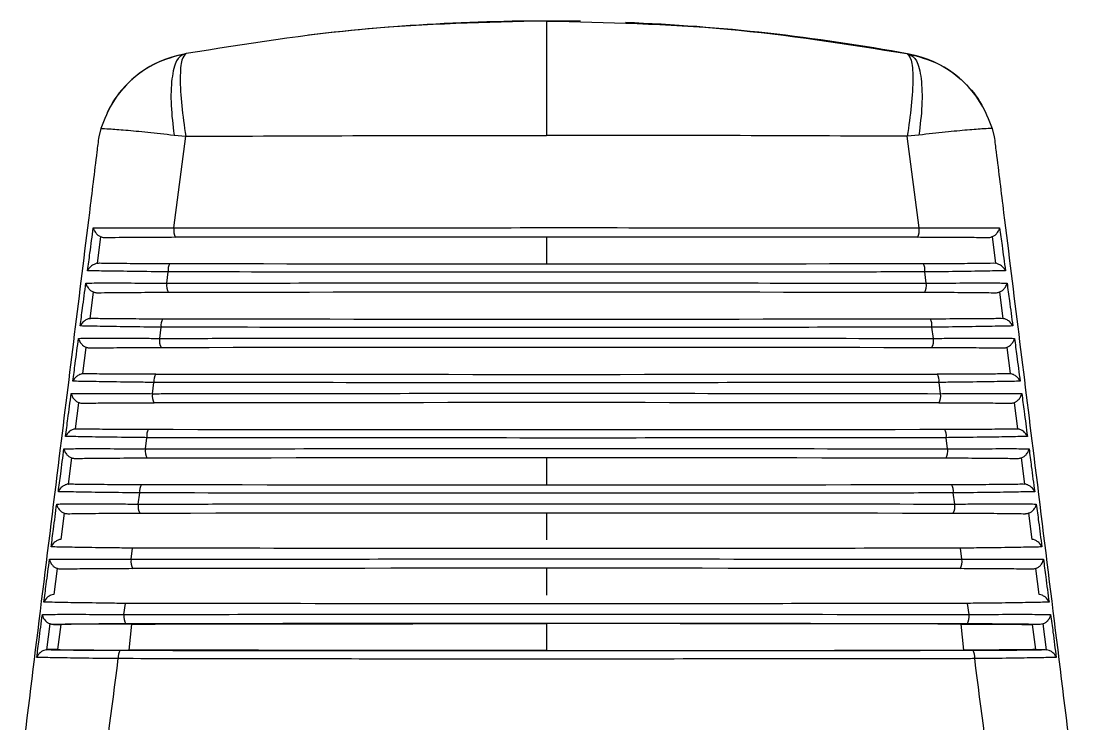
# Model space of a CAD drawing. Extents: x 12.3 to 108.7, y 1.1 to 80.4.
# Drawn here: x 101.979 to 103.158, y 37.072 to 37.861 of the extents above; entities that cross this region are included whole.
import ezdxf

# ---------------------------------------------------------------- set-up
doc = ezdxf.new("R2010")
doc.units = 0
doc.header["$MEASUREMENT"] = 0
doc.layers.add('OBJECT', color=7, linetype='CONTINUOUS')

msp = doc.modelspace()

# ---------------------------------------------------------------- linework, layer by layer
at = {"layer": 'OBJECT'}
for p, q in [((102.1644, 37.8246), (102.162, 37.8241)), ((102.973, 37.8246), (102.9754, 37.8241)), ((102.0758, 37.7586), (102.0758, 37.7586)), ((103.0616, 37.7586), (103.0616, 37.7586)), ((102.0687, 37.7404), (102.0664, 37.7313)), ((102.1507, 37.6289), (102.164, 37.7318)), ((102.1508, 37.7332), (102.164, 37.7318)), ((102.9866, 37.7332), (102.9734, 37.7318)), ((102.9867, 37.6289), (102.9734, 37.7318)), ((103.0687, 37.7404), (103.071, 37.7313)), ((102.0684, 37.6191), (102.0645, 37.5893)), ((102.5687, 37.6186), (102.5687, 37.5888)), ((103.0729, 37.5893), (103.069, 37.6191)), ((102.1427, 37.5669), (102.1443, 37.5796)), ((102.9947, 37.5669), (102.9931, 37.5796)), ((103.0703, 37.5896), (103.0729, 37.5893)), ((102.0602, 37.557), (102.0563, 37.5273)), ((103.0811, 37.5273), (103.0772, 37.557)), ((103.0787, 37.5276), (103.0811, 37.5273)), ((102.1347, 37.5049), (102.1363, 37.5175)), ((103.0027, 37.5049), (103.0011, 37.5175)), ((102.052, 37.4949), (102.0481, 37.4654)), ((103.0893, 37.4654), (103.0854, 37.4949)), ((103.087, 37.4656), (103.0893, 37.4654)), ((102.1267, 37.4429), (102.1283, 37.4555)), ((103.0107, 37.4429), (103.0091, 37.4555)), ((102.0438, 37.4328), (102.04, 37.4034)), ((103.0974, 37.4034), (103.0936, 37.4328)), ((103.0954, 37.4036), (103.0974, 37.4034)), ((102.1187, 37.3809), (102.1203, 37.3935)), ((103.0187, 37.3809), (103.0171, 37.3935)), ((102.0357, 37.3708), (102.0319, 37.3414)), ((102.5687, 37.3707), (102.5687, 37.3407)), ((103.1055, 37.3414), (103.1017, 37.3708)), ((102.1106, 37.319), (102.1123, 37.3315)), ((103.0267, 37.319), (103.0251, 37.3315)), ((103.1036, 37.3416), (103.1055, 37.3414)), ((102.0276, 37.3087), (102.0238, 37.2794)), ((102.5687, 37.3087), (102.5687, 37.2787)), ((103.1136, 37.2794), (103.1098, 37.3087)), ((102.1026, 37.257), (102.1043, 37.2695)), ((103.0347, 37.257), (103.0331, 37.2695)), ((102.0196, 37.2466), (102.0158, 37.2175)), ((102.5687, 37.2468), (102.5687, 37.2166)), ((103.1216, 37.2175), (103.1178, 37.2466)), ((102.0946, 37.195), (102.0962, 37.2075)), ((103.0428, 37.195), (103.0411, 37.2075)), ((102.0115, 37.1846), (102.0078, 37.1555)), ((102.0155, 37.1838), (102.0237, 37.1838)), ((102.0237, 37.1838), (102.0202, 37.1556)), ((102.1003, 37.1551), (102.1035, 37.1843)), ((102.5687, 37.1848), (102.5687, 37.1546)), ((103.0371, 37.1551), (103.0338, 37.1843)), ((103.1219, 37.1838), (103.1137, 37.1838)), ((103.1137, 37.1838), (103.1172, 37.1556)), ((103.1296, 37.1555), (103.1258, 37.1846)), ((102.0202, 37.1556), (102.0092, 37.1556)), ((103.1172, 37.1556), (103.1282, 37.1556)), ((103.1282, 37.1556), (103.1296, 37.1555))]:
    msp.add_line(p, q, dxfattribs=at)
for centre, radius, start, end in [((102.5687, 35.6112), 2.25, 89.0318, 96.8113), ((102.5687, 35.6112), 2.25, 79.5863, 87.7412), ((102.1837, 37.7061), 0.12, 100.4137, 154.0782), ((102.9537, 37.7061), 0.12, 25.9218, 79.5863), ((102.1665, 37.6263), 0.016, 170.6763, 209.7365), ((102.9709, 37.6263), 0.016, 330.2638, 9.323), ((102.1581, 37.5817), 0.014, 148.3051, 188.7721), ((102.9793, 37.5817), 0.014, 351.2279, 31.6949), ((102.1582, 37.5643), 0.0158, 170.554, 210.212), ((102.9791, 37.5643), 0.0158, 329.788, 9.446), ((102.1499, 37.5197), 0.0138, 147.8181, 188.872), ((102.9874, 37.5197), 0.0138, 351.128, 32.1819), ((102.15, 37.5023), 0.0156, 170.4353, 210.6815), ((102.9874, 37.5023), 0.0156, 329.3182, 9.565), ((102.1417, 37.4577), 0.0136, 147.3324, 188.9719), ((102.9956, 37.4577), 0.0136, 351.0289, 32.6673), ((102.1418, 37.4403), 0.0154, 170.3162, 211.151), ((102.9956, 37.4403), 0.0154, 328.849, 9.6838), ((102.1336, 37.3956), 0.0135, 146.8517, 189.0685), ((103.0038, 37.3956), 0.0135, 350.9313, 33.1485), ((102.1336, 37.3784), 0.0152, 170.2013, 211.6145), ((103.0038, 37.3784), 0.0152, 328.3853, 9.7989), ((102.1254, 37.3336), 0.0133, 146.3713, 189.1658), ((103.012, 37.3336), 0.0133, 350.8346, 33.6279), ((102.1254, 37.3164), 0.015, 170.0879, 212.0749), ((103.012, 37.3164), 0.015, 327.9251, 9.9121), ((102.1172, 37.2544), 0.0148, 169.9769, 212.5311), ((103.0202, 37.2544), 0.0148, 327.4689, 10.0231), ((102.109, 37.1924), 0.0146, 169.8668, 212.9855), ((103.0284, 37.1924), 0.0146, 327.0145, 10.1332), ((102.1009, 37.1476), 0.0128, 144.9661, 189.4339), ((103.0365, 37.1476), 0.0128, 350.5665, 35.0331)]:
    msp.add_arc(centre, radius, start, end, dxfattribs=at)
for centre, major_axis, start_param, end_param in [((102.5687, 37.5996), (2.1942, 0), 1.380004, 1.761588), ((102.5687, 37.6078), (2.1948, 0), 4.518704, 4.906074), ((102.5687, 37.5376), (2.1975, 0), 1.376591, 1.765002), ((102.5687, 37.5458), (2.1981, 0), 4.515292, 4.909486), ((102.5687, 37.4756), (2.2007, 0), 1.373185, 1.768407), ((102.5687, 37.4838), (2.2013, 0), 4.511889, 4.912889), ((102.5687, 37.4136), (2.204, 0), 1.369788, 1.771804), ((102.5687, 37.4218), (2.2046, 0), 4.508493, 4.916285), ((102.5687, 37.3516), (2.2072, 0), 1.366399, 1.775193), ((102.5687, 37.3598), (2.2078, 0), 4.505106, 4.919672), ((102.5687, 37.2896), (2.2105, 0), 1.363019, 1.778574), ((102.5687, 37.2276), (2.2137, 0), 1.359646, 1.781947), ((102.5687, 37.1656), (2.217, 0), 1.356281, 1.785312), ((102.5687, 37.1738), (2.2176, 0), 4.494993, 4.929785)]:
    msp.add_ellipse(centre, major_axis=major_axis, ratio=0.008727, start_param=start_param, end_param=end_param, dxfattribs=at)
for points, knots in [([(102.5687, 37.8612), (102.5009, 37.8597), (102.3653, 37.8566), (102.2314, 37.8353), (102.1644, 37.8246)], [0, 0, 0, 0, 0.5, 1, 1, 1, 1]), ([(102.5687, 37.8612), (102.5687, 37.8594), (102.5687, 37.8558), (102.5687, 37.8263), (102.5687, 37.7833), (102.5687, 37.7492), (102.5687, 37.7328)], [0, 0, 0, 0, 0.240773, 0.5, 0.759228, 1, 1, 1, 1]), ([(102.5687, 37.8612), (102.6365, 37.8597), (102.7721, 37.8566), (102.906, 37.8353), (102.973, 37.8246)], [0, 0, 0, 0, 0.5, 1, 1, 1, 1]), ([(102.162, 37.8241), (102.1513, 37.8213), (102.13, 37.8156), (102.1027, 37.7964), (102.0806, 37.7713), (102.0727, 37.7507), (102.0687, 37.7404)], [0, 0, 0, 0, 0.249999, 0.5, 0.749997, 1, 1, 1, 1]), ([(102.162, 37.8241), (102.159, 37.8224), (102.1529, 37.8188), (102.1478, 37.7977), (102.1467, 37.7679), (102.1495, 37.7445), (102.1508, 37.7332)], [0, 0, 0, 0, 0.241561, 0.4999979, 0.7584363, 1, 1, 1, 1]), ([(102.1644, 37.8246), (102.1626, 37.823), (102.1589, 37.8197), (102.1572, 37.7983), (102.1587, 37.7676), (102.1623, 37.7435), (102.164, 37.7318)], [0, 0, 0, 0, 0.2411704, 0.5000004, 0.758832, 1, 1, 1, 1]), ([(102.973, 37.8246), (102.9748, 37.823), (102.9785, 37.8197), (102.9802, 37.7983), (102.9787, 37.7676), (102.9751, 37.7435), (102.9734, 37.7318)], [0, 0, 0, 0, 0.2411704, 0.5000004, 0.758832, 1, 1, 1, 1]), ([(102.9754, 37.8241), (102.9784, 37.8224), (102.9845, 37.8188), (102.9896, 37.7977), (102.9907, 37.7679), (102.9879, 37.7445), (102.9866, 37.7332)], [0, 0, 0, 0, 0.241561, 0.4999979, 0.7584363, 1, 1, 1, 1]), ([(102.9754, 37.8241), (102.986, 37.8213), (103.0074, 37.8156), (103.0347, 37.7964), (103.0567, 37.7713), (103.0647, 37.7507), (103.0687, 37.7404)], [0, 0, 0, 0, 0.249999, 0.5, 0.749997, 1, 1, 1, 1]), ([(102.0687, 37.7404), (102.0714, 37.7404), (102.0768, 37.7404), (102.0956, 37.7389), (102.1203, 37.7366), (102.1407, 37.7343), (102.1508, 37.7332)], [0, 0, 0, 0, 0.25, 0.5, 0.75, 1, 1, 1, 1]), ([(102.164, 37.7318), (102.2305, 37.7321), (102.3646, 37.7327), (102.5003, 37.7328), (102.5687, 37.7328)], [0, 0, 0, 0, 0.496376, 1, 1, 1, 1]), ([(102.9734, 37.7318), (102.9069, 37.7321), (102.7728, 37.7327), (102.6371, 37.7328), (102.5687, 37.7328)], [0, 0, 0, 0, 0.496376, 1, 1, 1, 1]), ([(103.0687, 37.7404), (103.066, 37.7404), (103.0605, 37.7404), (103.0418, 37.7389), (103.0171, 37.7366), (102.9967, 37.7343), (102.9866, 37.7332)], [0, 0, 0, 0, 0.25, 0.5, 0.75, 1, 1, 1, 1]), ([(102.0664, 37.7313), (102.0656, 37.7256), (102.0621, 37.6972), (102.0474, 37.5778), (102.0189, 37.348), (101.9934, 37.1409), (101.9791, 37.0248)], [0, 0, 0, 0, 0.024148, 0.120739, 0.507104, 1, 1, 1, 1]), ([(103.071, 37.7313), (103.0717, 37.7256), (103.0753, 37.6972), (103.09, 37.5778), (103.1185, 37.348), (103.144, 37.1409), (103.1583, 37.0248)], [0, 0, 0, 0, 0.024148, 0.120739, 0.507104, 1, 1, 1, 1]), ([(102.0538, 37.5809), (102.0547, 37.5875), (102.0568, 37.6035), (102.059, 37.6196), (102.0602, 37.629)], [0, 0, 0, 0, 0.4123113, 1, 1, 1, 1]), ([(102.0602, 37.629), (102.0611, 37.629), (102.0643, 37.6291), (102.075, 37.6292), (102.098, 37.6292), (102.127, 37.6291), (102.1454, 37.6289), (102.1507, 37.6289)], [0, 0, 0, 0, 0.057678, 0.219414, 0.543377, 0.867764, 1, 1, 1, 1]), ([(102.0602, 37.629), (102.0603, 37.629), (102.0603, 37.6286), (102.0608, 37.6269), (102.0623, 37.6242), (102.0651, 37.621), (102.0674, 37.6197), (102.0684, 37.6191)], [0, 0, 0, 0, 0.008657, 0.099999, 0.471218, 0.76308, 1, 1, 1, 1]), ([(102.1507, 37.6289), (102.1572, 37.6289), (102.19, 37.629), (102.3284, 37.6291), (102.5323, 37.6293), (102.7794, 37.6292), (102.9176, 37.629), (102.9867, 37.6289)], [0, 0, 0, 0, 0.023792, 0.118973, 0.500647, 0.750324, 1, 1, 1, 1]), ([(102.9867, 37.6289), (102.9932, 37.6289), (103.0129, 37.6291), (103.0426, 37.6292), (103.0639, 37.6292), (103.0736, 37.6291), (103.0763, 37.629), (103.0771, 37.629)], [0, 0, 0, 0, 0.161729, 0.488573, 0.814943, 0.942319, 1, 1, 1, 1]), ([(103.069, 37.6191), (103.07, 37.6197), (103.0723, 37.621), (103.0751, 37.6242), (103.0766, 37.6269), (103.077, 37.6286), (103.0771, 37.629), (103.0771, 37.629)], [0, 0, 0, 0, 0.23692, 0.528782, 0.900001, 0.991343, 1, 1, 1, 1]), ([(103.0771, 37.629), (103.078, 37.6224), (103.0802, 37.6064), (103.0823, 37.5903), (103.0836, 37.5809)], [0, 0, 0, 0, 0.4123186, 1, 1, 1, 1]), ([(102.0737, 37.6178), (102.0724, 37.6179), (102.0705, 37.6181), (102.0689, 37.6188), (102.0684, 37.6191)], [0, 0, 0, 0, 0.7307528, 1, 1, 1, 1]), ([(102.1526, 37.6184), (102.1406, 37.6183), (102.1167, 37.6183), (102.0894, 37.6181), (102.0785, 37.6179), (102.0737, 37.6178)], [0, 0, 0, 0, 0.361189, 0.722456, 1, 1, 1, 1]), ([(103.0637, 37.6178), (103.0573, 37.6179), (103.0445, 37.6181), (103.0155, 37.6183), (102.9942, 37.6183), (102.9848, 37.6184)], [0, 0, 0, 0, 0.357964, 0.715857, 1, 1, 1, 1]), ([(103.069, 37.6191), (103.0688, 37.619), (103.0675, 37.6184), (103.0657, 37.6179), (103.0641, 37.6178), (103.0637, 37.6178)], [0, 0, 0, 0, 0.112363, 0.784071, 1, 1, 1, 1]), ([(102.0645, 37.5893), (102.0633, 37.5889), (102.0607, 37.5881), (102.057, 37.5855), (102.0549, 37.5829), (102.054, 37.5813), (102.0538, 37.5809), (102.0538, 37.5809)], [0, 0, 0, 0, 0.229453, 0.52161, 0.905452, 0.991714, 1, 1, 1, 1]), ([(102.1443, 37.5796), (102.1378, 37.5796), (102.1182, 37.5799), (102.0886, 37.5803), (102.0671, 37.5806), (102.0574, 37.5808), (102.0546, 37.5809), (102.0538, 37.5809)], [0, 0, 0, 0, 0.16013, 0.483001, 0.805363, 0.942123, 1, 1, 1, 1]), ([(102.0645, 37.5893), (102.0648, 37.5893), (102.0656, 37.5895), (102.0665, 37.5896), (102.0671, 37.5896)], [0, 0, 0, 0, 0.349939, 1, 1, 1, 1]), ([(102.0671, 37.5896), (102.0733, 37.5895), (102.0857, 37.5893), (102.1147, 37.5891), (102.1364, 37.5891), (102.1462, 37.589)], [0, 0, 0, 0, 0.352894, 0.705727, 1, 1, 1, 1]), ([(102.9931, 37.5796), (102.9865, 37.5795), (102.9538, 37.5795), (102.8154, 37.5793), (102.6095, 37.5792), (102.3579, 37.5793), (102.2155, 37.5795), (102.1443, 37.5796)], [0, 0, 0, 0, 0.02343, 0.117165, 0.493038, 0.746519, 1, 1, 1, 1]), ([(102.9911, 37.589), (103.0031, 37.5891), (103.0269, 37.5891), (103.0544, 37.5893), (103.0654, 37.5895), (103.0703, 37.5896)], [0, 0, 0, 0, 0.356145, 0.712376, 1, 1, 1, 1]), ([(103.0836, 37.5809), (103.0828, 37.5809), (103.0797, 37.5808), (103.0693, 37.5806), (103.0467, 37.5802), (103.0176, 37.5798), (102.9988, 37.5796), (102.9931, 37.5796)], [0, 0, 0, 0, 0.057873, 0.218011, 0.538018, 0.858388, 1, 1, 1, 1]), ([(103.0836, 37.5809), (103.0836, 37.5809), (103.0834, 37.5813), (103.0825, 37.5829), (103.0804, 37.5855), (103.0767, 37.5881), (103.0741, 37.5889), (103.0729, 37.5893)], [0, 0, 0, 0, 0.008286, 0.094548, 0.47839, 0.770547, 1, 1, 1, 1]), ([(102.0455, 37.5189), (102.0464, 37.5255), (102.0485, 37.5415), (102.0507, 37.5576), (102.0519, 37.567)], [0, 0, 0, 0, 0.412352, 1, 1, 1, 1]), ([(102.0519, 37.567), (102.0528, 37.567), (102.0559, 37.5671), (102.0662, 37.5672), (102.0888, 37.5672), (102.118, 37.5671), (102.1368, 37.5669), (102.1427, 37.5669)], [0, 0, 0, 0, 0.057936, 0.217495, 0.53703, 0.856977, 1, 1, 1, 1]), ([(102.0519, 37.567), (102.052, 37.567), (102.052, 37.5665), (102.0525, 37.5648), (102.054, 37.562), (102.0569, 37.5589), (102.0592, 37.5576), (102.0602, 37.557)], [0, 0, 0, 0, 0.008551, 0.122923, 0.485781, 0.769318, 1, 1, 1, 1]), ([(102.1427, 37.5669), (102.1492, 37.5669), (102.182, 37.567), (102.3203, 37.5672), (102.5268, 37.5673), (102.7795, 37.5672), (102.923, 37.567), (102.9947, 37.5669)], [0, 0, 0, 0, 0.0233393, 0.1167108, 0.4911257, 0.7455628, 1, 1, 1, 1]), ([(102.9947, 37.5669), (103.0012, 37.567), (103.0208, 37.5671), (103.0505, 37.5672), (103.0721, 37.5672), (103.0818, 37.5671), (103.0846, 37.567), (103.0854, 37.567)], [0, 0, 0, 0, 0.159551, 0.48199, 0.803962, 0.942061, 1, 1, 1, 1]), ([(103.0772, 37.557), (103.0782, 37.5576), (103.0805, 37.5589), (103.0833, 37.5619), (103.0848, 37.5647), (103.0853, 37.5665), (103.0854, 37.567), (103.0854, 37.567)], [0, 0, 0, 0, 0.225641, 0.506978, 0.868217, 0.99145, 1, 1, 1, 1]), ([(103.0854, 37.567), (103.0863, 37.5604), (103.0885, 37.5444), (103.0906, 37.5283), (103.0918, 37.5189)], [0, 0, 0, 0, 0.412358, 1, 1, 1, 1]), ([(102.0652, 37.5558), (102.0639, 37.5559), (102.0622, 37.5561), (102.0606, 37.5568), (102.0602, 37.557)], [0, 0, 0, 0, 0.750498, 1, 1, 1, 1]), ([(102.1446, 37.5564), (102.1327, 37.5563), (102.1087, 37.5563), (102.0811, 37.5561), (102.0702, 37.5559), (102.0652, 37.5558)], [0, 0, 0, 0, 0.355595, 0.711266, 1, 1, 1, 1]), ([(103.0721, 37.5558), (103.0659, 37.5559), (103.0535, 37.5561), (103.0245, 37.5563), (103.0027, 37.5564), (102.9928, 37.5564)], [0, 0, 0, 0, 0.352325, 0.704581, 1, 1, 1, 1]), ([(103.0772, 37.557), (103.077, 37.5569), (103.0758, 37.5563), (103.0741, 37.5559), (103.0725, 37.5558), (103.0721, 37.5558)], [0, 0, 0, 0, 0.097629, 0.793538, 1, 1, 1, 1]), ([(102.0563, 37.5273), (102.0551, 37.527), (102.0525, 37.5262), (102.0489, 37.5237), (102.0467, 37.5211), (102.0457, 37.5194), (102.0456, 37.5189), (102.0455, 37.5189)], [0, 0, 0, 0, 0.223275, 0.506282, 0.880303, 0.991807, 1, 1, 1, 1]), ([(102.0563, 37.5273), (102.0565, 37.5274), (102.0573, 37.5275), (102.0581, 37.5276), (102.0587, 37.5276)], [0, 0, 0, 0, 0.324171, 1, 1, 1, 1]), ([(102.0587, 37.5276), (102.0647, 37.5275), (102.0767, 37.5273), (102.1057, 37.5271), (102.1279, 37.527), (102.1383, 37.527)], [0, 0, 0, 0, 0.3475308, 0.6950029, 1, 1, 1, 1]), ([(102.9991, 37.527), (103.011, 37.5271), (103.0349, 37.5271), (103.0627, 37.5273), (103.0737, 37.5275), (103.0787, 37.5276)], [0, 0, 0, 0, 0.350806, 0.701696, 1, 1, 1, 1]), ([(103.0918, 37.5189), (103.0918, 37.5189), (103.0916, 37.5194), (103.0907, 37.5211), (103.0885, 37.5237), (103.0849, 37.5262), (103.0823, 37.527), (103.0811, 37.5273)], [0, 0, 0, 0, 0.008193, 0.1196968, 0.4937185, 0.7767247, 1, 1, 1, 1]), ([(102.1363, 37.5175), (102.1298, 37.5176), (102.1102, 37.5178), (102.0807, 37.5182), (102.0589, 37.5186), (102.0492, 37.5188), (102.0463, 37.5189), (102.0455, 37.5189)], [0, 0, 0, 0, 0.158035, 0.476675, 0.794816, 0.941861, 1, 1, 1, 1]), ([(103.0011, 37.5175), (102.9945, 37.5175), (102.9618, 37.5175), (102.8235, 37.5173), (102.6149, 37.5171), (102.3579, 37.5172), (102.2102, 37.5174), (102.1363, 37.5175)], [0, 0, 0, 0, 0.022991, 0.114968, 0.483793, 0.741897, 1, 1, 1, 1]), ([(103.0918, 37.5189), (103.091, 37.5189), (103.0881, 37.5188), (103.078, 37.5186), (103.0558, 37.5182), (103.0266, 37.5178), (103.0073, 37.5176), (103.0011, 37.5175)], [0, 0, 0, 0, 0.0581359, 0.2161788, 0.5319487, 0.8480674, 1, 1, 1, 1]), ([(102.0373, 37.4569), (102.0382, 37.4635), (102.0403, 37.4795), (102.0424, 37.4956), (102.0437, 37.505)], [0, 0, 0, 0, 0.412393, 1, 1, 1, 1]), ([(102.0437, 37.505), (102.0445, 37.505), (102.0474, 37.5051), (102.0575, 37.5052), (102.0797, 37.5052), (102.109, 37.5051), (102.1283, 37.505), (102.1347, 37.5049)], [0, 0, 0, 0, 0.058198, 0.215687, 0.531014, 0.846742, 1, 1, 1, 1]), ([(102.0437, 37.505), (102.0437, 37.505), (102.0438, 37.5044), (102.0443, 37.5026), (102.0459, 37.4998), (102.0487, 37.4968), (102.051, 37.4955), (102.052, 37.4949)], [0, 0, 0, 0, 0.00845, 0.145048, 0.499697, 0.775229, 1, 1, 1, 1]), ([(102.1347, 37.5049), (102.1412, 37.5049), (102.1739, 37.505), (102.3122, 37.5052), (102.5213, 37.5053), (102.7795, 37.5052), (102.9283, 37.505), (103.0027, 37.5049)], [0, 0, 0, 0, 0.022904, 0.114532, 0.481956, 0.740978, 1, 1, 1, 1]), ([(103.0027, 37.5049), (103.0092, 37.505), (103.0288, 37.5051), (103.0584, 37.5052), (103.0803, 37.5052), (103.0901, 37.5051), (103.0929, 37.505), (103.0937, 37.505)], [0, 0, 0, 0, 0.157481, 0.475733, 0.793524, 0.941799, 1, 1, 1, 1]), ([(103.0854, 37.4949), (103.0864, 37.4955), (103.0887, 37.4967), (103.0915, 37.4997), (103.0931, 37.5026), (103.0936, 37.5044), (103.0937, 37.505), (103.0937, 37.505)], [0, 0, 0, 0, 0.220754, 0.494538, 0.847829, 0.99155, 1, 1, 1, 1]), ([(103.0937, 37.505), (103.0946, 37.4984), (103.0967, 37.4824), (103.0988, 37.4663), (103.1001, 37.4569)], [0, 0, 0, 0, 0.412398, 1, 1, 1, 1]), ([(102.0568, 37.4938), (102.0555, 37.4939), (102.0539, 37.4941), (102.0523, 37.4947), (102.052, 37.4949)], [0, 0, 0, 0, 0.771741, 1, 1, 1, 1]), ([(102.1366, 37.4944), (102.1247, 37.4944), (102.1008, 37.4943), (102.0728, 37.4941), (102.0619, 37.4939), (102.0568, 37.4938)], [0, 0, 0, 0, 0.350316, 0.700707, 1, 1, 1, 1]), ([(103.0805, 37.4938), (103.0745, 37.4939), (103.0625, 37.4941), (103.0335, 37.4943), (103.0112, 37.4944), (103.0008, 37.4944)], [0, 0, 0, 0, 0.347005, 0.693943, 1, 1, 1, 1]), ([(103.0854, 37.4949), (103.0853, 37.4948), (103.0841, 37.4943), (103.0824, 37.4939), (103.0809, 37.4938), (103.0805, 37.4938)], [0, 0, 0, 0, 0.081381, 0.80266, 1, 1, 1, 1]), ([(102.0481, 37.4654), (102.047, 37.465), (102.0444, 37.4643), (102.0408, 37.4619), (102.0385, 37.4593), (102.0376, 37.4575), (102.0373, 37.4569), (102.0373, 37.4569)], [0, 0, 0, 0, 0.217445, 0.491759, 0.856154, 0.991883, 1, 1, 1, 1]), ([(102.0481, 37.4654), (102.0483, 37.4654), (102.049, 37.4655), (102.0498, 37.4656), (102.0503, 37.4656)], [0, 0, 0, 0, 0.2936726, 1, 1, 1, 1]), ([(102.0503, 37.4656), (102.0562, 37.4655), (102.0678, 37.4653), (102.0968, 37.4651), (102.1194, 37.465), (102.1303, 37.465)], [0, 0, 0, 0, 0.342466, 0.684876, 1, 1, 1, 1]), ([(103.0071, 37.465), (103.019, 37.465), (103.0428, 37.4651), (103.071, 37.4653), (103.0819, 37.4655), (103.087, 37.4656)], [0, 0, 0, 0, 0.345761, 0.691605, 1, 1, 1, 1]), ([(103.1001, 37.4569), (103.1001, 37.4569), (103.0998, 37.4575), (103.0989, 37.4593), (103.0966, 37.4619), (103.093, 37.4643), (103.0904, 37.465), (103.0893, 37.4654)], [0, 0, 0, 0, 0.008116, 0.143846, 0.508241, 0.782555, 1, 1, 1, 1]), ([(102.1283, 37.4555), (102.1218, 37.4556), (102.1022, 37.4558), (102.0727, 37.4562), (102.0508, 37.4566), (102.0409, 37.4568), (102.0381, 37.4569), (102.0373, 37.4569)], [0, 0, 0, 0, 0.1560419, 0.4706579, 0.7847808, 0.9415949, 1, 1, 1, 1]), ([(103.0091, 37.4555), (103.0026, 37.4555), (102.9699, 37.4555), (102.8316, 37.4553), (102.6204, 37.4551), (102.3578, 37.4552), (102.2048, 37.4554), (102.1283, 37.4555)], [0, 0, 0, 0, 0.022568, 0.112852, 0.474885, 0.737443, 1, 1, 1, 1]), ([(103.1001, 37.4569), (103.0993, 37.4569), (103.0965, 37.4568), (103.0867, 37.4566), (103.0649, 37.4562), (103.0355, 37.4558), (103.0158, 37.4556), (103.0091, 37.4555)], [0, 0, 0, 0, 0.058402, 0.214452, 0.526193, 0.838269, 1, 1, 1, 1]), ([(102.0291, 37.3949), (102.03, 37.4015), (102.0321, 37.4176), (102.0342, 37.4336), (102.0355, 37.443)], [0, 0, 0, 0, 0.412433, 1, 1, 1, 1]), ([(102.0355, 37.443), (102.0362, 37.443), (102.0391, 37.4431), (102.0488, 37.4432), (102.0706, 37.4432), (102.1001, 37.4431), (102.1199, 37.443), (102.1267, 37.4429)], [0, 0, 0, 0, 0.058463, 0.213983, 0.525307, 0.837021, 1, 1, 1, 1]), ([(102.0355, 37.443), (102.0355, 37.443), (102.0356, 37.4424), (102.0361, 37.4405), (102.0377, 37.4376), (102.0405, 37.4346), (102.0428, 37.4334), (102.0438, 37.4328)], [0, 0, 0, 0, 0.008341, 0.166405, 0.512974, 0.780845, 1, 1, 1, 1]), ([(102.1267, 37.4429), (102.1332, 37.4429), (102.1659, 37.443), (102.3041, 37.4432), (102.5159, 37.4434), (102.7795, 37.4433), (102.9337, 37.443), (103.0107, 37.4429)], [0, 0, 0, 0, 0.022484, 0.112433, 0.473119, 0.73656, 1, 1, 1, 1]), ([(103.0107, 37.4429), (103.0172, 37.443), (103.0368, 37.4431), (103.0663, 37.4432), (103.0884, 37.4432), (103.0983, 37.4431), (103.1011, 37.443), (103.1019, 37.443)], [0, 0, 0, 0, 0.155511, 0.469778, 0.783591, 0.941534, 1, 1, 1, 1]), ([(103.0936, 37.4328), (103.0946, 37.4334), (103.0968, 37.4346), (103.0996, 37.4375), (103.1013, 37.4404), (103.1018, 37.4423), (103.1019, 37.443), (103.1019, 37.443)], [0, 0, 0, 0, 0.216114, 0.482656, 0.828141, 0.99166, 1, 1, 1, 1]), ([(103.1019, 37.443), (103.1028, 37.4364), (103.1049, 37.4204), (103.107, 37.4043), (103.1082, 37.3949)], [0, 0, 0, 0, 0.412432, 1, 1, 1, 1]), ([(102.0485, 37.4318), (102.0472, 37.4319), (102.0456, 37.4321), (102.0441, 37.4327), (102.0438, 37.4328)], [0, 0, 0, 0, 0.794577, 1, 1, 1, 1]), ([(102.1287, 37.4324), (102.1167, 37.4324), (102.0929, 37.4323), (102.0646, 37.4321), (102.0536, 37.4319), (102.0485, 37.4318)], [0, 0, 0, 0, 0.345325, 0.690725, 1, 1, 1, 1]), ([(103.0889, 37.4318), (103.0831, 37.4319), (103.0715, 37.4321), (103.0424, 37.4323), (103.0197, 37.4324), (103.0087, 37.4324)], [0, 0, 0, 0, 0.341979, 0.683892, 1, 1, 1, 1]), ([(103.0936, 37.4328), (103.0935, 37.4328), (103.0923, 37.4323), (103.0907, 37.4319), (103.0892, 37.4318), (103.0889, 37.4318)], [0, 0, 0, 0, 0.0635147, 0.8114468, 1, 1, 1, 1]), ([(102.04, 37.4034), (102.0388, 37.4031), (102.0363, 37.4024), (102.0328, 37.4001), (102.0304, 37.3974), (102.0294, 37.3956), (102.0292, 37.3949), (102.0291, 37.3949)], [0, 0, 0, 0, 0.211947, 0.477987, 0.832965, 0.991956, 1, 1, 1, 1]), ([(102.04, 37.4034), (102.0401, 37.4034), (102.0408, 37.4035), (102.0415, 37.4036), (102.042, 37.4036)], [0, 0, 0, 0, 0.25743, 1, 1, 1, 1]), ([(102.042, 37.4036), (102.0476, 37.4035), (102.0589, 37.4033), (102.0879, 37.4031), (102.111, 37.403), (102.1223, 37.403)], [0, 0, 0, 0, 0.337675, 0.675297, 1, 1, 1, 1]), ([(103.0151, 37.403), (103.027, 37.403), (103.0507, 37.4031), (103.0793, 37.4033), (103.0901, 37.4035), (103.0954, 37.4036)], [0, 0, 0, 0, 0.340986, 0.682054, 1, 1, 1, 1]), ([(103.1082, 37.3949), (103.1082, 37.3949), (103.108, 37.3956), (103.107, 37.3974), (103.1046, 37.4001), (103.1011, 37.4024), (103.0985, 37.4031), (103.0974, 37.4034)], [0, 0, 0, 0, 0.008044, 0.167035, 0.522013, 0.788053, 1, 1, 1, 1]), ([(102.1203, 37.3935), (102.1138, 37.3936), (102.0942, 37.3938), (102.0648, 37.3942), (102.0426, 37.3946), (102.0327, 37.3948), (102.0299, 37.3949), (102.0291, 37.3949)], [0, 0, 0, 0, 0.1541433, 0.4649259, 0.7752227, 0.941326, 1, 1, 1, 1]), ([(103.0171, 37.3935), (103.0106, 37.3935), (102.9779, 37.3934), (102.8398, 37.3932), (102.6259, 37.3931), (102.3578, 37.3932), (102.1995, 37.3934), (102.1203, 37.3935)], [0, 0, 0, 0, 0.02216, 0.110812, 0.466297, 0.733148, 1, 1, 1, 1]), ([(103.1082, 37.3949), (103.1075, 37.3949), (103.1048, 37.3948), (103.0953, 37.3946), (103.074, 37.3942), (103.0444, 37.3938), (103.0243, 37.3936), (103.0171, 37.3935)], [0, 0, 0, 0, 0.058671, 0.212823, 0.520728, 0.828954, 1, 1, 1, 1]), ([(102.021, 37.3329), (102.0219, 37.3395), (102.024, 37.3556), (102.0261, 37.3716), (102.0273, 37.381)], [0, 0, 0, 0, 0.412464, 1, 1, 1, 1]), ([(102.0273, 37.381), (102.0281, 37.381), (102.0307, 37.3811), (102.0402, 37.3812), (102.0615, 37.3813), (102.0911, 37.3811), (102.1114, 37.381), (102.1187, 37.3809)], [0, 0, 0, 0, 0.058731, 0.212374, 0.519887, 0.827778, 1, 1, 1, 1]), ([(102.0273, 37.381), (102.0273, 37.381), (102.0274, 37.3803), (102.028, 37.3783), (102.0296, 37.3754), (102.0324, 37.3725), (102.0347, 37.3713), (102.0357, 37.3708)], [0, 0, 0, 0, 0.008249, 0.187013, 0.52565, 0.786185, 1, 1, 1, 1]), ([(102.1187, 37.3809), (102.1252, 37.381), (102.1578, 37.381), (102.296, 37.3812), (102.5104, 37.3814), (102.7796, 37.3813), (102.939, 37.3811), (103.0187, 37.3809)], [0, 0, 0, 0, 0.022079, 0.1104084, 0.4645969, 0.7322985, 1, 1, 1, 1]), ([(103.0187, 37.3809), (103.0252, 37.381), (103.0448, 37.3811), (103.0743, 37.3812), (103.0966, 37.3812), (103.1065, 37.3811), (103.1093, 37.381), (103.1101, 37.381)], [0, 0, 0, 0, 0.1536345, 0.4641056, 0.7741284, 0.9412657, 1, 1, 1, 1]), ([(103.1017, 37.3708), (103.1027, 37.3713), (103.1049, 37.3725), (103.1077, 37.3753), (103.1094, 37.3783), (103.11, 37.3803), (103.1101, 37.381), (103.1101, 37.381)], [0, 0, 0, 0, 0.211691, 0.471301, 0.809149, 0.991751, 1, 1, 1, 1]), ([(103.1101, 37.381), (103.1109, 37.3744), (103.113, 37.3584), (103.1151, 37.3423), (103.1164, 37.3329)], [0, 0, 0, 0, 0.412462, 1, 1, 1, 1]), ([(102.0402, 37.3698), (102.0389, 37.3699), (102.0374, 37.3701), (102.0359, 37.3707), (102.0357, 37.3708)], [0, 0, 0, 0, 0.819115, 1, 1, 1, 1]), ([(102.1207, 37.3704), (102.1088, 37.3704), (102.0849, 37.3703), (102.0563, 37.3701), (102.0454, 37.3699), (102.0402, 37.3698)], [0, 0, 0, 0, 0.340601, 0.681276, 1, 1, 1, 1]), ([(103.0972, 37.3698), (103.0916, 37.3699), (103.0803, 37.3701), (103.0513, 37.3703), (103.0281, 37.3704), (103.0167, 37.3704)], [0, 0, 0, 0, 0.337221, 0.67438, 1, 1, 1, 1]), ([(103.1017, 37.3708), (103.1016, 37.3707), (103.1005, 37.3702), (103.0989, 37.3699), (103.0975, 37.3698), (103.0972, 37.3698)], [0, 0, 0, 0, 0.04393, 0.81992, 1, 1, 1, 1]), ([(102.0319, 37.3414), (102.0308, 37.3411), (102.0283, 37.3405), (102.0248, 37.3382), (102.0223, 37.3356), (102.0213, 37.3336), (102.021, 37.3329), (102.021, 37.3329)], [0, 0, 0, 0, 0.2067453, 0.4649375, 0.8107185, 0.992038, 1, 1, 1, 1]), ([(102.1123, 37.3315), (102.1058, 37.3316), (102.0862, 37.3318), (102.0569, 37.3322), (102.0345, 37.3326), (102.0246, 37.3328), (102.0217, 37.3329), (102.021, 37.3329)], [0, 0, 0, 0, 0.152333, 0.459461, 0.766109, 0.941054, 1, 1, 1, 1]), ([(102.0319, 37.3414), (102.032, 37.3414), (102.0326, 37.3415), (102.0333, 37.3416), (102.0337, 37.3416)], [0, 0, 0, 0, 0.214173, 1, 1, 1, 1]), ([(102.0337, 37.3416), (102.0392, 37.3415), (102.0501, 37.3413), (102.079, 37.3411), (102.1025, 37.341), (102.1143, 37.341)], [0, 0, 0, 0, 0.3331373, 0.6662238, 1, 1, 1, 1]), ([(103.0251, 37.3315), (103.0186, 37.3315), (102.9859, 37.3314), (102.8479, 37.3312), (102.6314, 37.331), (102.3578, 37.3311), (102.1941, 37.3314), (102.1123, 37.3315)], [0, 0, 0, 0, 0.021766, 0.1088431, 0.4580097, 0.7290048, 1, 1, 1, 1]), ([(103.0231, 37.341), (103.0349, 37.341), (103.0587, 37.3411), (103.0875, 37.3413), (103.0983, 37.3415), (103.1036, 37.3416)], [0, 0, 0, 0, 0.336461, 0.673003, 1, 1, 1, 1]), ([(103.1164, 37.3329), (103.1157, 37.3329), (103.1131, 37.3328), (103.1039, 37.3326), (103.083, 37.3322), (103.0533, 37.3318), (103.0328, 37.3316), (103.0251, 37.3315)], [0, 0, 0, 0, 0.058943, 0.211285, 0.515535, 0.820092, 1, 1, 1, 1]), ([(103.1164, 37.3329), (103.1164, 37.3329), (103.1161, 37.3336), (103.115, 37.3356), (103.1126, 37.3382), (103.1091, 37.3405), (103.1066, 37.3411), (103.1055, 37.3414)], [0, 0, 0, 0, 0.007962, 0.189281, 0.535063, 0.793255, 1, 1, 1, 1]), ([(102.0192, 37.319), (102.0199, 37.319), (102.0225, 37.3191), (102.0316, 37.3192), (102.0525, 37.3193), (102.0823, 37.3192), (102.1029, 37.319), (102.1106, 37.319)], [0, 0, 0, 0, 0.0590025, 0.210856, 0.5147339, 0.8189796, 1, 1, 1, 1]), ([(102.1106, 37.319), (102.1172, 37.319), (102.1498, 37.319), (102.2878, 37.3192), (102.5049, 37.3194), (102.7796, 37.3193), (102.9444, 37.3191), (103.0267, 37.319)], [0, 0, 0, 0, 0.021688, 0.108455, 0.456373, 0.728187, 1, 1, 1, 1]), ([(103.0267, 37.319), (103.0332, 37.319), (103.0528, 37.3192), (103.0822, 37.3193), (103.1047, 37.3192), (103.1146, 37.3191), (103.1175, 37.319), (103.1182, 37.319)], [0, 0, 0, 0, 0.151845, 0.458696, 0.765103, 0.940995, 1, 1, 1, 1]), ([(102.0129, 37.2709), (102.0138, 37.2775), (102.0159, 37.2936), (102.018, 37.3096), (102.0192, 37.319)], [0, 0, 0, 0, 0.412495, 1, 1, 1, 1]), ([(102.0192, 37.319), (102.0192, 37.319), (102.0193, 37.3182), (102.0198, 37.3161), (102.0216, 37.3132), (102.0244, 37.3103), (102.0266, 37.3092), (102.0276, 37.3087)], [0, 0, 0, 0, 0.008149, 0.206909, 0.537752, 0.791263, 1, 1, 1, 1]), ([(102.0319, 37.3078), (102.0307, 37.3079), (102.0292, 37.3081), (102.0278, 37.3086), (102.0276, 37.3087)], [0, 0, 0, 0, 0.845452, 1, 1, 1, 1]), ([(102.1127, 37.3084), (102.1008, 37.3084), (102.077, 37.3083), (102.0481, 37.3081), (102.0373, 37.3079), (102.0319, 37.3078)], [0, 0, 0, 0, 0.336123, 0.672318, 1, 1, 1, 1]), ([(103.1055, 37.3078), (103.1, 37.3079), (103.0892, 37.3081), (103.0601, 37.3083), (103.0365, 37.3084), (103.0247, 37.3084)], [0, 0, 0, 0, 0.332714, 0.665366, 1, 1, 1, 1]), ([(103.1098, 37.3087), (103.1097, 37.3087), (103.1086, 37.3082), (103.1072, 37.3079), (103.1057, 37.3078), (103.1055, 37.3078)], [0, 0, 0, 0, 0.022491, 0.828091, 1, 1, 1, 1]), ([(103.1098, 37.3087), (103.1108, 37.3092), (103.113, 37.3103), (103.1158, 37.3132), (103.1175, 37.3161), (103.1181, 37.3182), (103.1182, 37.319), (103.1182, 37.319)], [0, 0, 0, 0, 0.207492, 0.460445, 0.790806, 0.991851, 1, 1, 1, 1]), ([(103.1182, 37.319), (103.1191, 37.3124), (103.1212, 37.2964), (103.1232, 37.2803), (103.1245, 37.2709)], [0, 0, 0, 0, 0.412498, 1, 1, 1, 1]), ([(102.0238, 37.2794), (102.0227, 37.2792), (102.0203, 37.2786), (102.0168, 37.2764), (102.0143, 37.2737), (102.0132, 37.2717), (102.0129, 37.2709), (102.0129, 37.2709)], [0, 0, 0, 0, 0.201835, 0.452542, 0.789381, 0.992116, 1, 1, 1, 1]), ([(103.1245, 37.2709), (103.1245, 37.2709), (103.1242, 37.2717), (103.1231, 37.2737), (103.1206, 37.2764), (103.1171, 37.2786), (103.1147, 37.2792), (103.1136, 37.2794)], [0, 0, 0, 0, 0.0078841, 0.2106189, 0.5474577, 0.7981645, 1, 1, 1, 1]), ([(102.1043, 37.2695), (102.0978, 37.2696), (102.0783, 37.2698), (102.049, 37.2702), (102.0263, 37.2706), (102.0164, 37.2708), (102.0136, 37.2709), (102.0129, 37.2709)], [0, 0, 0, 0, 0.150605, 0.454244, 0.75741, 0.940779, 1, 1, 1, 1]), ([(103.0331, 37.2695), (103.0266, 37.2695), (102.994, 37.2694), (102.856, 37.2692), (102.6369, 37.269), (102.3577, 37.2691), (102.1887, 37.2694), (102.1043, 37.2695)], [0, 0, 0, 0, 0.0213859, 0.1069424, 0.450009, 0.7250045, 1, 1, 1, 1]), ([(103.1245, 37.2709), (103.1238, 37.2709), (103.1213, 37.2708), (103.1125, 37.2706), (103.0919, 37.2702), (103.0622, 37.2698), (103.0412, 37.2696), (103.0331, 37.2695)], [0, 0, 0, 0, 0.059218, 0.209832, 0.510594, 0.811653, 1, 1, 1, 1]), ([(102.0049, 37.2089), (102.0057, 37.2155), (102.0078, 37.2316), (102.0099, 37.2476), (102.0111, 37.257)], [0, 0, 0, 0, 0.41253, 1, 1, 1, 1]), ([(102.0111, 37.257), (102.0118, 37.257), (102.0142, 37.2571), (102.0231, 37.2572), (102.0436, 37.2573), (102.0734, 37.2572), (102.0945, 37.257), (102.1026, 37.257)], [0, 0, 0, 0, 0.059276, 0.209421, 0.509831, 0.810598, 1, 1, 1, 1]), ([(102.0111, 37.257), (102.0111, 37.257), (102.0112, 37.2559), (102.0119, 37.2536), (102.0139, 37.2506), (102.0166, 37.2481), (102.0186, 37.2471), (102.0196, 37.2466)], [0, 0, 0, 0, 0.008064, 0.282727, 0.593799, 0.796129, 1, 1, 1, 1]), ([(102.1026, 37.257), (102.1092, 37.257), (102.1418, 37.257), (102.2797, 37.2573), (102.4994, 37.2574), (102.7797, 37.2574), (102.9497, 37.2571), (103.0347, 37.257)], [0, 0, 0, 0, 0.0213111, 0.1065681, 0.4484322, 0.7242161, 1, 1, 1, 1]), ([(103.0347, 37.257), (103.0412, 37.257), (103.0608, 37.2572), (103.0901, 37.2573), (103.1128, 37.2572), (103.1228, 37.2571), (103.1256, 37.257), (103.1263, 37.257)], [0, 0, 0, 0, 0.150136, 0.453531, 0.756488, 0.940721, 1, 1, 1, 1]), ([(103.1178, 37.2466), (103.1188, 37.2471), (103.121, 37.2482), (103.1238, 37.251), (103.1256, 37.254), (103.1262, 37.2561), (103.1263, 37.257), (103.1263, 37.257)], [0, 0, 0, 0, 0.2034761, 0.4500474, 0.7730967, 0.9919348, 1, 1, 1, 1]), ([(103.1263, 37.257), (103.1271, 37.2504), (103.1292, 37.2344), (103.1313, 37.2183), (103.1325, 37.2089)], [0, 0, 0, 0, 0.4125256, 1, 1, 1, 1]), ([(102.0237, 37.2458), (102.0225, 37.2459), (102.021, 37.2461), (102.0197, 37.2466), (102.0196, 37.2466)], [0, 0, 0, 0, 0.8737046, 1, 1, 1, 1]), ([(102.1047, 37.2465), (102.0928, 37.2464), (102.0691, 37.2464), (102.0398, 37.2461), (102.0291, 37.2459), (102.0237, 37.2458)], [0, 0, 0, 0, 0.331872, 0.663815, 1, 1, 1, 1]), ([(103.1137, 37.2458), (103.1084, 37.2459), (103.098, 37.2461), (103.069, 37.2463), (103.0449, 37.2464), (103.0327, 37.2465)], [0, 0, 0, 0, 0.328437, 0.656814, 1, 1, 1, 1]), ([(103.1178, 37.2466), (103.1167, 37.2463), (103.1153, 37.2459), (103.1139, 37.2458), (103.1137, 37.2458)], [0, 0, 0, 0, 0.835979, 1, 1, 1, 1]), ([(102.0158, 37.2175), (102.0147, 37.2172), (102.0123, 37.2167), (102.0088, 37.2146), (102.0063, 37.2119), (102.0052, 37.2098), (102.0049, 37.2089), (102.0049, 37.2089)], [0, 0, 0, 0, 0.197189, 0.440794, 0.768918, 0.99219, 1, 1, 1, 1]), ([(103.1325, 37.2089), (103.1325, 37.2089), (103.1322, 37.2098), (103.1311, 37.2119), (103.1285, 37.2146), (103.1251, 37.2167), (103.1227, 37.2172), (103.1216, 37.2175)], [0, 0, 0, 0, 0.00781, 0.231082, 0.559206, 0.802811, 1, 1, 1, 1]), ([(102.0962, 37.2075), (102.0898, 37.2075), (102.0703, 37.2078), (102.041, 37.2082), (102.0182, 37.2086), (102.0083, 37.2088), (102.0055, 37.2089), (102.0049, 37.2089)], [0, 0, 0, 0, 0.148954, 0.449261, 0.7491, 0.940502, 1, 1, 1, 1]), ([(103.0411, 37.2075), (103.0346, 37.2075), (103.002, 37.2074), (102.8641, 37.2072), (102.6423, 37.207), (102.3577, 37.2071), (102.1834, 37.2073), (102.0962, 37.2075)], [0, 0, 0, 0, 0.021019, 0.105106, 0.44228, 0.72114, 1, 1, 1, 1]), ([(103.1325, 37.2089), (103.1319, 37.2089), (103.1296, 37.2088), (103.121, 37.2086), (103.1009, 37.2082), (103.0711, 37.2078), (103.0496, 37.2076), (103.0411, 37.2075)], [0, 0, 0, 0, 0.0594954, 0.2084589, 0.5058919, 0.8036082, 1, 1, 1, 1]), ([(101.9968, 37.1469), (101.9977, 37.1535), (101.9998, 37.1696), (102.0018, 37.1856), (102.0031, 37.195)], [0, 0, 0, 0, 0.412554, 1, 1, 1, 1]), ([(102.0031, 37.195), (102.0037, 37.195), (102.006, 37.1951), (102.0146, 37.1952), (102.0347, 37.1953), (102.0646, 37.1952), (102.0861, 37.195), (102.0946, 37.195)], [0, 0, 0, 0, 0.059553, 0.208066, 0.505163, 0.802607, 1, 1, 1, 1]), ([(102.0031, 37.195), (102.0031, 37.195), (102.0032, 37.1938), (102.0039, 37.1915), (102.0059, 37.1884), (102.0086, 37.186), (102.0106, 37.185), (102.0115, 37.1846)], [0, 0, 0, 0, 0.007972, 0.299096, 0.602919, 0.800708, 1, 1, 1, 1]), ([(102.0946, 37.195), (102.1011, 37.195), (102.1337, 37.1951), (102.2716, 37.1953), (102.4939, 37.1955), (102.7797, 37.1954), (102.9551, 37.1951), (103.0428, 37.195)], [0, 0, 0, 0, 0.0209465, 0.1047454, 0.4407597, 0.7203799, 1, 1, 1, 1]), ([(103.0428, 37.195), (103.0492, 37.195), (103.0688, 37.1952), (103.098, 37.1953), (103.1209, 37.1952), (103.1309, 37.1951), (103.1337, 37.195), (103.1343, 37.195)], [0, 0, 0, 0, 0.148503, 0.448596, 0.748256, 0.940444, 1, 1, 1, 1]), ([(103.1258, 37.1846), (103.1268, 37.185), (103.1288, 37.186), (103.1315, 37.1884), (103.1335, 37.1915), (103.1342, 37.1938), (103.1343, 37.195), (103.1343, 37.195)], [0, 0, 0, 0, 0.199294, 0.397081, 0.700904, 0.992028, 1, 1, 1, 1]), ([(103.1343, 37.195), (103.1352, 37.1884), (103.1373, 37.1724), (103.1393, 37.1563), (103.1405, 37.1469)], [0, 0, 0, 0, 0.4125557, 1, 1, 1, 1]), ([(102.0155, 37.1838), (102.0143, 37.1839), (102.0129, 37.184), (102.0117, 37.1845), (102.0115, 37.1846)], [0, 0, 0, 0, 0.904064, 1, 1, 1, 1]), ([(102.0968, 37.1845), (102.0849, 37.1844), (102.0611, 37.1844), (102.0316, 37.1841), (102.021, 37.1839), (102.0155, 37.1838)], [0, 0, 0, 0, 0.327832, 0.655734, 1, 1, 1, 1]), ([(102.1035, 37.1843), (102.0906, 37.1843), (102.0647, 37.1842), (102.0383, 37.184), (102.0274, 37.1839), (102.0237, 37.1838)], [0, 0, 0, 0, 0.396562, 0.793191, 1, 1, 1, 1]), ([(102.1035, 37.1843), (102.1968, 37.1845), (102.3507, 37.1847), (102.5071, 37.1848), (102.5687, 37.1848)], [0, 0, 0, 0, 0.605766, 1, 1, 1, 1]), ([(103.0338, 37.1843), (102.9406, 37.1845), (102.7866, 37.1847), (102.6303, 37.1848), (102.5687, 37.1848)], [0, 0, 0, 0, 0.6057656, 1, 1, 1, 1]), ([(103.0338, 37.1843), (103.0468, 37.1843), (103.0727, 37.1842), (103.0991, 37.184), (103.11, 37.1839), (103.1137, 37.1838)], [0, 0, 0, 0, 0.396562, 0.793191, 1, 1, 1, 1]), ([(103.1219, 37.1838), (103.1168, 37.1839), (103.1067, 37.1841), (103.0778, 37.1844), (103.0533, 37.1844), (103.0406, 37.1845)], [0, 0, 0, 0, 0.324373, 0.64869, 1, 1, 1, 1]), ([(103.1258, 37.1846), (103.1247, 37.1842), (103.1234, 37.1839), (103.1221, 37.1838), (103.1219, 37.1838)], [0, 0, 0, 0, 0.843625, 1, 1, 1, 1]), ([(102.0078, 37.1555), (102.0067, 37.1553), (102.0043, 37.1548), (102.0009, 37.1527), (101.9983, 37.15), (101.9972, 37.1479), (101.9968, 37.1469), (101.9968, 37.1469)], [0, 0, 0, 0, 0.192793, 0.42965, 0.749307, 0.992262, 1, 1, 1, 1]), ([(102.0078, 37.1555), (102.0078, 37.1555), (102.0083, 37.1556), (102.0087, 37.1556), (102.0092, 37.1556)], [0, 0, 0, 0, 0.0202823, 1, 1, 1, 1]), ([(102.0092, 37.1556), (102.0141, 37.1555), (102.0238, 37.1553), (102.0526, 37.155), (102.0773, 37.155), (102.0904, 37.1549)], [0, 0, 0, 0, 0.320862, 0.641681, 1, 1, 1, 1]), ([(102.0202, 37.1556), (102.0277, 37.1555), (102.0428, 37.1553), (102.0729, 37.1551), (102.093, 37.1551), (102.1003, 37.1551)], [0, 0, 0, 0, 0.390004, 0.779955, 1, 1, 1, 1]), ([(102.5687, 37.1546), (102.4899, 37.1546), (102.3324, 37.1547), (102.1776, 37.1549), (102.1003, 37.1551)], [0, 0, 0, 0, 0.5004912, 1, 1, 1, 1]), ([(102.5687, 37.1546), (102.6475, 37.1546), (102.805, 37.1547), (102.9598, 37.1549), (103.0371, 37.1551)], [0, 0, 0, 0, 0.500491, 1, 1, 1, 1]), ([(103.1172, 37.1556), (103.1096, 37.1555), (103.0945, 37.1553), (103.0645, 37.1551), (103.0444, 37.1551), (103.0371, 37.1551)], [0, 0, 0, 0, 0.390004, 0.779955, 1, 1, 1, 1]), ([(103.047, 37.1549), (103.0588, 37.155), (103.0825, 37.155), (103.1122, 37.1553), (103.1227, 37.1555), (103.1282, 37.1556)], [0, 0, 0, 0, 0.324207, 0.64849, 1, 1, 1, 1]), ([(103.1405, 37.1469), (103.1405, 37.1469), (103.1402, 37.1479), (103.1391, 37.15), (103.1365, 37.1527), (103.133, 37.1548), (103.1307, 37.1553), (103.1296, 37.1555)], [0, 0, 0, 0, 0.007738, 0.250693, 0.57035, 0.807207, 1, 1, 1, 1]), ([(102.0882, 37.1455), (102.0818, 37.1455), (102.0623, 37.1458), (102.0331, 37.1462), (102.0101, 37.1466), (102.0002, 37.1468), (101.9975, 37.1469), (101.9968, 37.1469)], [0, 0, 0, 0, 0.147376, 0.444496, 0.741154, 0.940222, 1, 1, 1, 1]), ([(102.0354, 36.7362), (102.0457, 36.8155), (102.0633, 36.9519), (102.0809, 37.0884), (102.0882, 37.1455)], [0, 0, 0, 0, 0.581449, 1, 1, 1, 1]), ([(103.0491, 37.1455), (103.0426, 37.1454), (103.0101, 37.1454), (102.8723, 37.1452), (102.6478, 37.145), (102.3576, 37.145), (102.178, 37.1453), (102.0882, 37.1455)], [0, 0, 0, 0, 0.020664, 0.103331, 0.434809, 0.717404, 1, 1, 1, 1]), ([(103.1405, 37.1469), (103.1399, 37.1469), (103.1377, 37.1468), (103.1295, 37.1466), (103.1097, 37.1462), (103.0799, 37.1458), (103.0581, 37.1456), (103.0491, 37.1455)], [0, 0, 0, 0, 0.059775, 0.207161, 0.501412, 0.795934, 1, 1, 1, 1]), ([(103.102, 36.7362), (103.0917, 36.8155), (103.0741, 36.9519), (103.0565, 37.0884), (103.0491, 37.1455)], [0, 0, 0, 0, 0.581449, 1, 1, 1, 1])]:
    msp.add_open_spline(points, degree=3, knots=knots, dxfattribs=at)

doc.saveas('drawing.dxf')
